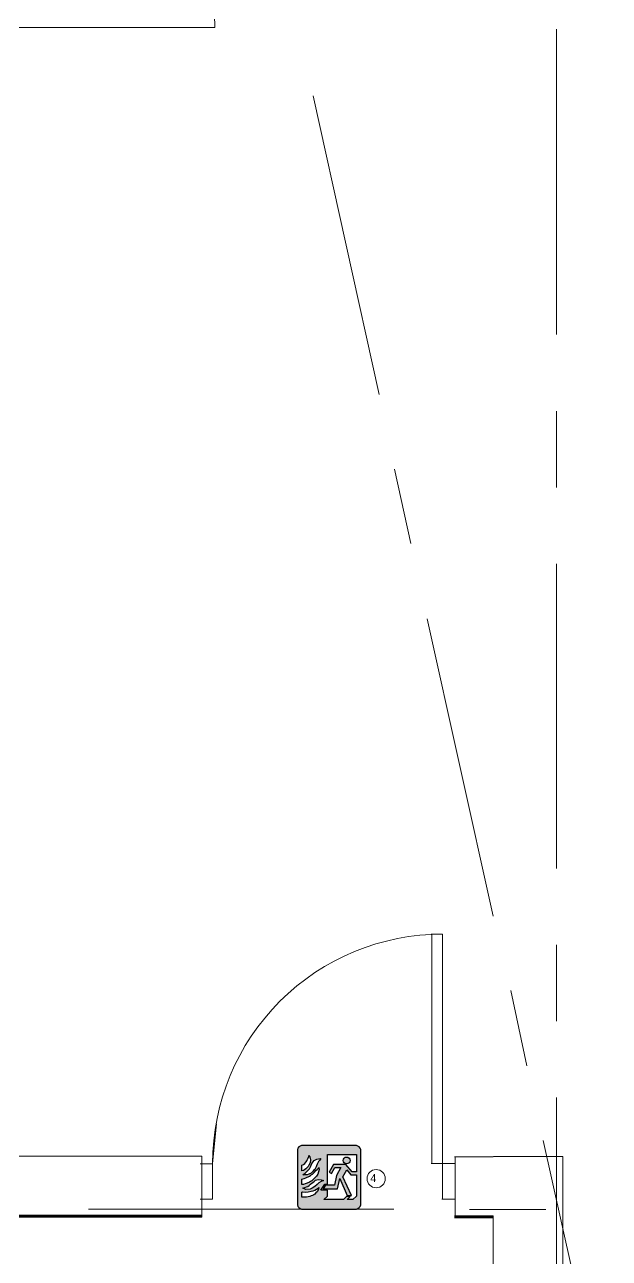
# Model space of a CAD drawing. Header units: inches. Extents: x 0.9 to 36.3, y 0.7 to 23.3.
# Drawn here: x 28.952 to 29.908, y 9.153 to 11.172 of the extents above; entities that cross this region are included whole.
import ezdxf

# ---------------------------------------------------------------- set-up
doc = ezdxf.new("R2010")
doc.units = ezdxf.units.IN
doc.layers.add('Doors', color=7, linetype='Continuous', lineweight=5, true_color=0xf2db9c)
doc.layers.add('PDF_Geometry', color=7, linetype='Continuous', lineweight=9, true_color=0x777777)
doc.layers.add('Numbering Signages', color=82, linetype='Continuous', lineweight=0)
doc.layers.add('Signages', color=82, linetype='Continuous')
doc.styles.get("Standard").update_dxf_attribs({"font": 'arial.ttf'})

msp = doc.modelspace()

# ---------------------------------------------------------------- hatches: boundary and pattern name
at = {"layer": 'Signages', "linetype": 'ByBlock', "ltscale": 0.001, "transparency": 33554559}
h = msp.add_hatch(color=256, dxfattribs=at)
h.paths.add_polyline_path([(29.5017, 9.331, 0.273363), (29.4947, 9.3379), (29.4048, 9.3379, 0.273363), (29.3979, 9.331), (29.3979, 9.2406, 0.273363), (29.4048, 9.2336), (29.4947, 9.2336, 0.273363), (29.5017, 9.2406)])
h.paths.add_polyline_path([(29.4617, 9.2886), (29.4588, 9.273), (29.4441, 9.273), (29.4402, 9.2671), (29.4638, 9.2671), (29.4672, 9.2838), (29.4795, 9.2562), (29.4864, 9.2562), (29.4723, 9.2865), (29.479, 9.298), (29.4855, 9.2898), (29.4945, 9.2898), (29.4945, 9.2551), (29.4888, 9.2493), (29.4795, 9.2493), (29.4843, 9.2543), (29.4785, 9.2543), (29.4736, 9.2493), (29.4414, 9.2493), (29.4471, 9.2551), (29.4471, 9.2645), (29.4364, 9.2645), (29.4427, 9.2744), (29.4471, 9.2744), (29.4471, 9.3232), (29.4945, 9.3232), (29.4945, 9.2947), (29.4874, 9.2947), (29.4774, 9.3065), (29.4571, 9.3065), (29.45, 9.2942), (29.454, 9.2917), (29.4592, 9.3018), (29.4691, 9.3018)], flags=16)
h.paths.add_polyline_path([(29.4729, 9.3133, -1), (29.4842, 9.3133, -1)], flags=0)
h.paths.add_polyline_path([(29.4409, 9.2806), (29.437, 9.279), (29.4332, 9.2765), (29.4301, 9.2738), (29.4263, 9.2705), (29.4224, 9.2678), (29.4189, 9.2662), (29.412, 9.2658), (29.4069, 9.2677), (29.4101, 9.2689), (29.4129, 9.27), (29.4148, 9.2707), (29.4174, 9.2723), (29.4196, 9.2743), (29.4223, 9.2767), (29.4249, 9.2785), (29.4278, 9.2809), (29.4317, 9.282), (29.437, 9.2817)], flags=16)
h.paths.add_polyline_path([(29.4334, 9.2984), (29.4324, 9.2946), (29.4314, 9.2907), (29.4294, 9.2878), (29.4275, 9.2858), (29.4235, 9.2819), (29.4216, 9.2799), (29.4196, 9.2789), (29.4177, 9.2779), (29.4137, 9.2759), (29.4108, 9.2749), (29.4078, 9.274), (29.4051, 9.274), (29.4051, 9.2829), (29.4088, 9.2838), (29.4118, 9.2848), (29.4138, 9.2858), (29.4157, 9.2867), (29.4177, 9.2877), (29.4196, 9.2888), (29.4206, 9.2897), (29.4226, 9.2907), (29.4245, 9.2926), (29.4265, 9.2946), (29.4284, 9.2966), (29.4304, 9.2986), (29.4324, 9.3006), (29.4333, 9.3016)], flags=16)
h.paths.add_polyline_path([(29.4344, 9.3135), (29.4324, 9.3114), (29.4314, 9.3095), (29.4304, 9.3075), (29.4294, 9.3045), (29.4285, 9.3026), (29.4275, 9.3006), (29.4265, 9.2986), (29.4245, 9.2966), (29.4225, 9.2947), (29.4206, 9.2927), (29.4167, 9.2907), (29.4137, 9.2897), (29.4069, 9.2897), (29.4089, 9.2916), (29.4109, 9.2926), (29.4128, 9.2946), (29.4157, 9.2976), (29.4176, 9.2996), (29.4195, 9.3026), (29.4205, 9.3056), (29.4214, 9.3084), (29.4235, 9.3113), (29.4256, 9.3133), (29.4277, 9.3143), (29.4295, 9.3152), (29.4324, 9.3162), (29.4363, 9.3163)], flags=16)
h.paths.add_polyline_path([(29.433, 9.2691), (29.4323, 9.2657), (29.4304, 9.2621), (29.4284, 9.2602), (29.4264, 9.2582), (29.4246, 9.2572), (29.4226, 9.2562), (29.4206, 9.2552), (29.4185, 9.2543), (29.4155, 9.2538), (29.4126, 9.2533), (29.4051, 9.2533), (29.4051, 9.2615), (29.4064, 9.2618), (29.411, 9.2612), (29.4156, 9.262), (29.4206, 9.263), (29.4237, 9.2638), (29.4267, 9.2646), (29.429, 9.2661), (29.4305, 9.267)], flags=16)
h.paths.add_polyline_path([(29.4186, 9.3095), (29.4167, 9.3055), (29.4157, 9.3035), (29.4138, 9.3017), (29.4118, 9.2996), (29.4098, 9.2977), (29.4079, 9.2966), (29.4051, 9.2963), (29.4051, 9.3054), (29.4079, 9.3065), (29.41, 9.3083), (29.4118, 9.3104), (29.4137, 9.3133), (29.4147, 9.3154), (29.4167, 9.3192), (29.4167, 9.3212), (29.4185, 9.3191), (29.4192, 9.3142)], flags=16)

# ---------------------------------------------------------------- linework, layer by layer
at = {"layer": 'Doors', "linetype": 'ByBlock'}
for p, q in [((28.8479, 11.1671), (29.2629, 11.1671)), ((29.2417, 9.308), (29.2592, 9.3082)), ((29.2417, 9.2497), (29.2417, 9.308)), ((29.2592, 9.3082), (29.2592, 9.2497)), ((29.2592, 9.2497), (29.2417, 9.2497))]:
    msp.add_line(p, q, dxfattribs=at)
for points in [[(29.6355, 9.3085), (29.6355, 9.6835), (29.6171, 9.6835)], [(29.6182, 9.6838), (29.6182, 9.3088)], [(29.6171, 9.3085), (29.6355, 9.3085), (29.6355, 9.2501)], [(29.6345, 9.2499), (29.6562, 9.2499), (29.6562, 9.3082), (29.6345, 9.3082)]]:
    msp.add_lwpolyline(points, dxfattribs=at)
for centre, radius, start, end in [((28.8479, 11.1671), 0.415, 0, 90), ((29.6345, 9.3082), 0.3753, 89.8588, 180)]:
    msp.add_arc(centre, radius, start, end, dxfattribs=at)
at = {"layer": 'Numbering Signages', "linetype": 'ByBlock', "ltscale": 0.001}
msp.add_circle((29.5268, 9.2836), 0.0149, dxfattribs=at)
at = {"layer": 'PDF_Geometry', "linetype": 'ByBlock'}
for points in [[(29.822, 10.6645), (29.822, 11.1645)], [(29.5318, 10.5667), (29.4235, 11.0551)], [(29.822, 10.4145), (29.822, 10.5395)], [(29.5837, 10.3229), (29.557, 10.4445)], [(29.822, 9.7912), (29.822, 10.2895)], [(29.7184, 9.7128), (29.6101, 10.1994)], [(29.822, 9.5413), (29.822, 9.6662)], [(29.7736, 9.4679), (29.747, 9.5912)], [(29.822, 8.9163), (29.822, 9.4163)], [(29.2592, 9.3081), (29.2658, 9.3731)], [(29.9084, 8.8595), (29.8001, 9.3462)], [(29.2417, 9.2672), (29.2417, 9.3205), (28.835, 9.3205)], [(29.239, 9.2497), (29.2589, 9.2497), (29.2589, 9.308), (29.239, 9.308)], [(29.2417, 9.3089), (29.2417, 9.2505)], [(29.7184, 9.3195), (29.6551, 9.3195)], [(29.6562, 9.3199), (29.6562, 9.2665)], [(29.7191, 9.3197), (29.8324, 9.3197), (29.8324, 9.2664), (29.8324, 9.1314), (29.7191, 9.1314)], [(28.7433, 9.2239), (29.2417, 9.2239), (29.2417, 9.2505)], [(29.6562, 9.2232), (29.6562, 9.2499)], [(29.0559, 9.2336), (29.556, 9.2336)], [(29.6797, 9.2333), (29.8047, 9.2333)], [(28.7433, 9.2239), (29.2417, 9.2239), (29.2417, 9.2222), (29.2417, 9.2205), (28.7433, 9.2205)], [(29.2417, 9.2222), (29.2417, 9.2222)], [(29.2417, 9.2222), (29.2417, 9.2222)], [(29.2417, 9.2222), (29.2417, 9.2222)], [(29.2417, 9.2222), (29.2417, 9.2222)], [(29.2417, 9.2222), (29.2417, 9.2222)], [(29.7184, 9.1312), (29.7184, 9.2228), (29.6551, 9.2228)], [(29.6551, 9.2228), (29.7184, 9.2228), (29.7184, 9.2212), (29.6551, 9.2212), (29.7184, 9.2212)], [(29.6551, 9.2195), (29.7184, 9.2195)], [(29.6562, 9.2199), (29.6562, 9.2215), (29.6562, 9.2232)], [(29.6562, 9.2215), (29.6562, 9.2215)], [(29.6562, 9.2215), (29.6562, 9.2215)], [(29.6562, 9.2215), (29.6562, 9.2215)], [(29.6562, 9.2215), (29.6562, 9.2215)], [(29.6562, 9.2215), (29.6562, 9.2215)]]:
    msp.add_lwpolyline(points, dxfattribs=at)
msp.add_lwpolyline([(29.2417, 9.2222), (28.7433, 9.2222)], close=True, dxfattribs=at)
at = {"layer": 'Signages', "linetype": 'ByBlock', "elevation": -2.7249}
for points in [[(29.5017, 9.331, 0.273363), (29.4947, 9.3379), (29.4048, 9.3379, 0.273363), (29.3979, 9.331), (29.3979, 9.2406, 0.273363), (29.4048, 9.2336), (29.4947, 9.2336, 0.273363), (29.5017, 9.2406), (29.5017, 9.331, 0.273363)], [(29.4842, 9.3133, -1), (29.4729, 9.3133, -1), (29.4842, 9.3133, -1)]]:
    msp.add_lwpolyline(points, format="xyb", close=True, dxfattribs=at)
for points in [[(29.4185, 9.3191), (29.4192, 9.3142), (29.4186, 9.3095), (29.4167, 9.3055), (29.4157, 9.3035), (29.4138, 9.3017), (29.4118, 9.2996), (29.4098, 9.2977), (29.4079, 9.2966), (29.4051, 9.2963), (29.4051, 9.3054), (29.4079, 9.3065), (29.41, 9.3083), (29.4118, 9.3104), (29.4137, 9.3133), (29.4147, 9.3154), (29.4167, 9.3192), (29.4167, 9.3212), (29.4185, 9.3191)], [(29.4363, 9.3163), (29.4344, 9.3135), (29.4324, 9.3114), (29.4314, 9.3095), (29.4304, 9.3075), (29.4294, 9.3045), (29.4285, 9.3026), (29.4275, 9.3006), (29.4265, 9.2986), (29.4245, 9.2966), (29.4225, 9.2947), (29.4206, 9.2927), (29.4167, 9.2907), (29.4137, 9.2897), (29.4069, 9.2897), (29.4089, 9.2916), (29.4109, 9.2926), (29.4128, 9.2946), (29.4157, 9.2976), (29.4176, 9.2996), (29.4195, 9.3026), (29.4205, 9.3056), (29.4214, 9.3084), (29.4235, 9.3113), (29.4256, 9.3133), (29.4277, 9.3143), (29.4295, 9.3152), (29.4324, 9.3162), (29.4363, 9.3163)], [(29.4471, 9.3232), (29.4945, 9.3232), (29.4945, 9.2947), (29.4874, 9.2947), (29.4774, 9.3065), (29.4571, 9.3065), (29.45, 9.2942), (29.454, 9.2917), (29.4592, 9.3018), (29.4691, 9.3018), (29.4617, 9.2886), (29.4588, 9.273), (29.4441, 9.273), (29.4402, 9.2671), (29.4638, 9.2671), (29.4672, 9.2838), (29.4795, 9.2562), (29.4864, 9.2562), (29.4723, 9.2865), (29.479, 9.298), (29.4855, 9.2898), (29.4945, 9.2898), (29.4945, 9.2551), (29.4888, 9.2493), (29.4795, 9.2493), (29.4843, 9.2543), (29.4785, 9.2543), (29.4736, 9.2493), (29.4414, 9.2493), (29.4471, 9.2551), (29.4471, 9.2645), (29.4364, 9.2645), (29.4427, 9.2744), (29.4471, 9.2744), (29.4471, 9.3232)], [(29.4333, 9.3016), (29.4334, 9.2984), (29.4324, 9.2946), (29.4314, 9.2907), (29.4294, 9.2878), (29.4275, 9.2858), (29.4235, 9.2819), (29.4216, 9.2799), (29.4196, 9.2789), (29.4177, 9.2779), (29.4137, 9.2759), (29.4108, 9.2749), (29.4078, 9.274), (29.4051, 9.274), (29.4051, 9.2829), (29.4088, 9.2838), (29.4118, 9.2848), (29.4138, 9.2858), (29.4157, 9.2867), (29.4177, 9.2877), (29.4196, 9.2888), (29.4206, 9.2897), (29.4226, 9.2907), (29.4245, 9.2926), (29.4265, 9.2946), (29.4284, 9.2966), (29.4304, 9.2986), (29.4324, 9.3006), (29.4333, 9.3016)], [(29.433, 9.2691), (29.4323, 9.2657), (29.4304, 9.2621), (29.4284, 9.2602), (29.4264, 9.2582), (29.4246, 9.2572), (29.4226, 9.2562), (29.4206, 9.2552), (29.4185, 9.2543), (29.4155, 9.2538), (29.4126, 9.2533), (29.4051, 9.2533), (29.4051, 9.2615), (29.4064, 9.2618), (29.411, 9.2612), (29.4156, 9.262), (29.4206, 9.263), (29.4237, 9.2638), (29.4267, 9.2646), (29.429, 9.2661), (29.4305, 9.267), (29.433, 9.2691)], [(29.4317, 9.282), (29.437, 9.2817), (29.4409, 9.2806), (29.437, 9.279), (29.4332, 9.2765), (29.4301, 9.2738), (29.4263, 9.2705), (29.4224, 9.2678), (29.4189, 9.2662), (29.412, 9.2658), (29.4069, 9.2677), (29.4101, 9.2689), (29.4129, 9.27), (29.4148, 9.2707), (29.4174, 9.2723), (29.4196, 9.2743), (29.4223, 9.2767), (29.4249, 9.2785), (29.4278, 9.2809), (29.4317, 9.282)]]:
    msp.add_lwpolyline(points, close=True, dxfattribs=at)

# ---------------------------------------------------------------- texts
at = {"layer": 'Numbering Signages', "linetype": 'ByBlock', "ltscale": 0.001}
msp.add_text('4', height=0.0131, dxfattribs=at).set_placement((29.5172, 9.2778))

doc.saveas('drawing.dxf')
